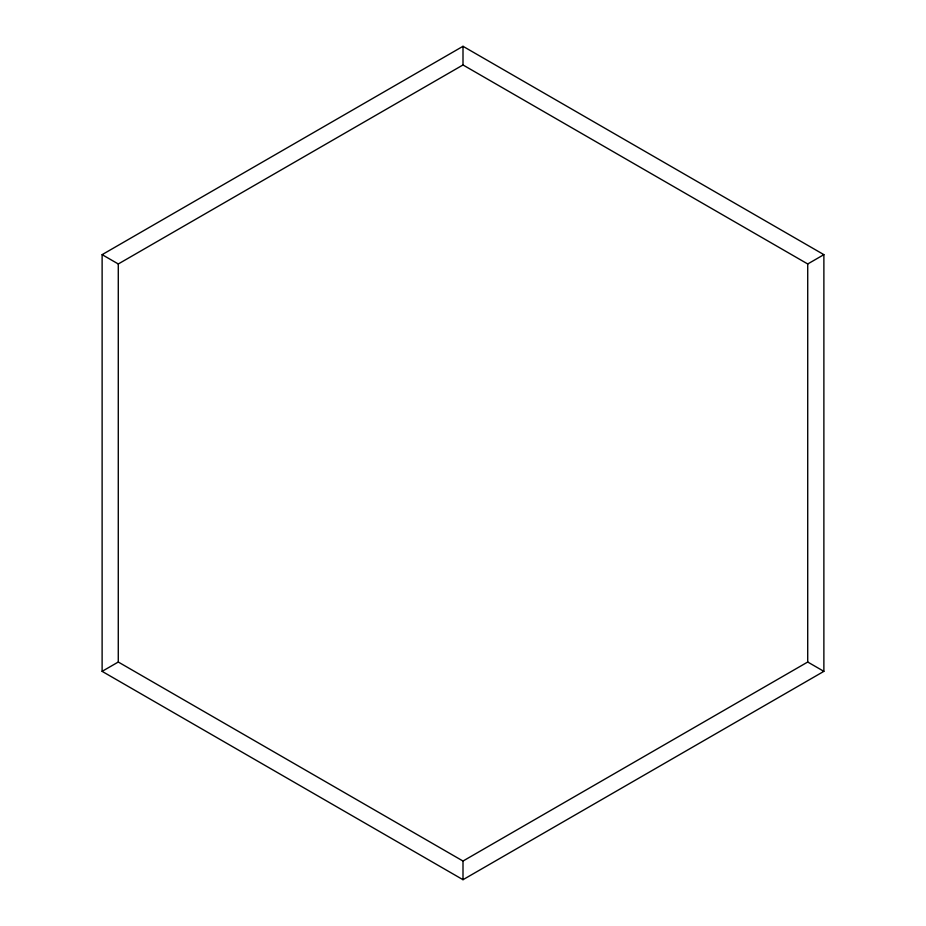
<?xml version="1.0" encoding="UTF-8"?>
<svg xmlns="http://www.w3.org/2000/svg" width="926" height="926" viewBox="0 0 926 926"><rect width="100%" height="100%" fill="white"/><g stroke="black" fill="none" stroke-linecap="round" stroke-linejoin="round"><path stroke-width="1.39" d="M102.115 671.35L102.126 254.65L463 46.3L823.885 254.65L823.874 671.35L463 879.7L102.115 671.35L118.273 662.021L118.285 263.968L463 64.959L807.727 263.968L823.885 254.65M463 879.7L463 861.041L807.715 662.021L807.727 263.968M463 64.959L463 46.3M102.126 254.65L118.285 263.968M807.715 662.021L823.874 671.35M118.273 662.021L463 861.041"/></g></svg>
